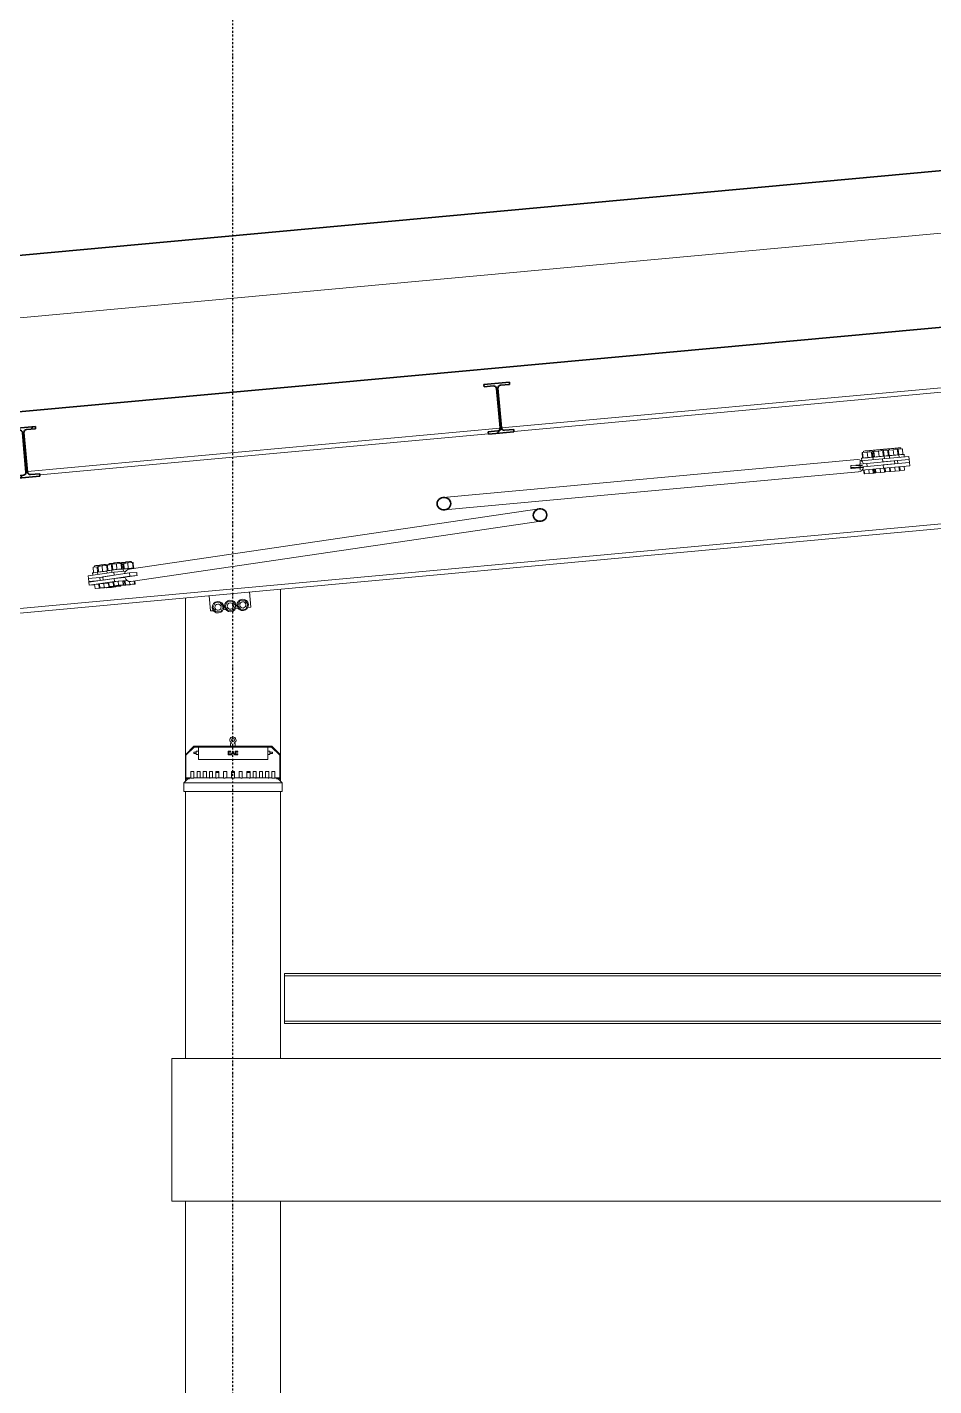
# Model space of a CAD drawing. Header units: millimetres. Extents: x 180139 to 245212, y -4005 to 9345.
# Drawn here: x 183328 to 186237, y 2157 to 6516 of the extents above; entities that cross this region are included whole.
import ezdxf

# ---------------------------------------------------------------- set-up
doc = ezdxf.new("R2010")
doc.units = ezdxf.units.MM
doc.linetypes.add('1_Čerchovaná 6_0mm', pattern=[12, 6, -3, 0, -3])
for name, color, linetype, lineweight in [('A-DOOR', 7, 'Continuous', 9), ('A-ROOF', 7, 'Continuous', 9), ('A-ROOF-1', 7, 'Continuous', 35), ('E-LITE-EQPM', 7, 'Continuous', 9), ('S-BEAM', 7, 'Continuous', 9), ('S-BEAM-1', 7, 'Continuous', 35), ('S-COLS', 7, 'Continuous', 9), ('S-FSTN', 7, 'Continuous', 9)]:
    doc.layers.add(name, color=color, linetype=linetype, lineweight=lineweight)
doc.layers.add('S-GRID-1', color=9, linetype='1_Čerchovaná 6_0mm', lineweight=25, true_color=0x808080)
pattern_1 = [(45, (193345.2, 3664.97), (-251.447, 251.447), []), (45, (193345.2, 4045.97), (-251.447, 251.447), [])]

# ---------------------------------------------------------------- blocks, each defined once
blk = doc.blocks.new('M_S profily_ sloup - 374564-A')
at = {"layer": 'S-COLS'}
for p, q in [((184140.7, 4181.6), (184140.7, 4713)), ((183835.7, 4181.6), (183835.7, 4685.1)), ((183835.7, 4096.5), (183835.7, 4104.3)), ((184140.7, 4096.5), (184140.7, 4104.3)), ((183835.7, 3207.2), (183835.7, 4064)), ((184140.7, 3207.2), (184140.7, 4064)), ((183835.7, -450), (183835.7, 2750)), ((184140.7, -738), (184140.7, 2750))]:
    blk.add_line(p, q, dxfattribs=at)
blk = doc.blocks.new('IPE - 388012-A')
at = {"layer": 'S-BEAM'}
for p, q in [((187846.2, 5490), (184889.7, 5218.9)), ((186364.5, 5368.8), (184850.3, 5230)), ((190478.2, 5308.8), (181435.7, 4479.7)), ((190478.2, 5294.1), (181435.7, 4465)), ((184844.8, 5229.5), (183329.2, 5090.5)), ((184808.1, 5211.5), (183368.9, 5079.5))]:
    blk.add_line(p, q, dxfattribs=at)
blk = doc.blocks.new('Dvojitý úhelník _ šikmo - 388288-A')
at = {"layer": 'S-FSTN'}
for p, q in [((183916.3, 4642.9), (183911.8, 4692)), ((183930.8, 4668.6), (183923.9, 4653.6)), ((183947.2, 4670.1), (183930.8, 4668.6)), ((183956.7, 4656.6), (183947.2, 4670.1)), ((183970.6, 4672.2), (183963.7, 4657.2)), ((183987, 4673.7), (183970.6, 4672.2)), ((183996.6, 4660.3), (183987, 4673.7)), ((184010.4, 4675.9), (184003.5, 4660.9)), ((184026.9, 4677.4), (184010.4, 4675.9)), ((184036.4, 4663.9), (184026.9, 4677.4)), ((184041.3, 4703.9), (184045.8, 4654.8)), ((183916.3, 4642.9), (183926, 4643.7)), ((183923.9, 4653.6), (183933.4, 4640.1)), ((183933.4, 4640.1), (183949.8, 4641.6)), ((183949.8, 4641.6), (183956.7, 4656.6)), ((183956.6, 4646.6), (183965.8, 4647.4)), ((183963.7, 4657.2), (183973.2, 4643.8)), ((183973.2, 4643.8), (183989.7, 4645.3)), ((183989.7, 4645.3), (183996.6, 4660.3)), ((183996.4, 4650.2), (184005.7, 4651.1)), ((184003.5, 4660.9), (184013.1, 4647.4)), ((184013.1, 4647.4), (184029.5, 4648.9)), ((184029.5, 4648.9), (184036.4, 4663.9)), ((184036.3, 4653.9), (184045.8, 4654.8))]:
    blk.add_line(p, q, dxfattribs=at)
for centre, radius, start, end in [((183940.3, 4655.1), 18.5, 95.2518, 275.2518), ((183940.3, 4655.1), 10, 95.2518, 275.2518), ((183940.3, 4655.1), 18.5, 275.2518, 95.2518), ((183940.3, 4655.1), 10, 275.2518, 95.2518), ((183980.1, 4658.8), 18.5, 95.2518, 275.2518), ((183980.1, 4658.8), 10, 95.2518, 275.2518), ((183980.1, 4658.8), 18.5, 275.2518, 95.2518), ((183980.1, 4658.8), 10, 275.2518, 95.2518), ((184020, 4662.4), 18.5, 95.2518, 275.2518), ((184020, 4662.4), 10, 95.2518, 275.2518), ((184020, 4662.4), 18.5, 275.2518, 95.2518), ((184020, 4662.4), 10, 275.2518, 95.2518)]:
    blk.add_arc(centre, radius, start, end, dxfattribs=at)
blk = doc.blocks.new('IPE - IPE160-V1-A')
at = {"layer": 'S-BEAM'}
h = blk.add_hatch(dxfattribs=at)
h.set_pattern_fill('FP_1', color=256, style=0, pattern_type=2)
h.set_pattern_definition(pattern_1)
h.paths.add_polyline_path([(184808.2, 5210.3), (184889.8, 5217.8), (184889.1, 5225.2), (184859.8, 5222.5), (184853.2, 5224.5), (184850, 5230.6), (184838.3, 5357.3), (184840.4, 5363.9), (184846.5, 5367.1), (184875.9, 5369.8), (184875.2, 5377.1), (184793.5, 5369.6), (184794.2, 5362.3), (184823.6, 5365), (184830.2, 5362.9), (184833.4, 5356.8), (184845, 5230.1), (184843, 5223.6), (184836.9, 5220.4), (184807.5, 5217.7)])
at = {"layer": 'S-BEAM-1'}
for p, q in [((184875.2, 5377.1), (184793.5, 5369.6)), ((184793.5, 5369.6), (184794.2, 5362.3)), ((184794.2, 5362.3), (184823.6, 5365)), ((184846.5, 5367.1), (184875.9, 5369.8)), ((184875.9, 5369.8), (184875.2, 5377.1)), ((184833.4, 5356.8), (184845, 5230.1)), ((184850, 5230.6), (184838.3, 5357.3)), ((184836.9, 5220.4), (184807.5, 5217.7)), ((184807.5, 5217.7), (184808.2, 5210.3)), ((184808.2, 5210.3), (184889.8, 5217.8)), ((184889.1, 5225.2), (184859.8, 5222.5)), ((184889.8, 5217.8), (184889.1, 5225.2))]:
    blk.add_line(p, q, dxfattribs=at)
for centre, start, end in [((184824.4, 5356), 5.25, 95.25), ((184847.3, 5358.1), 95.25, 185.25), ((184858.9, 5231.4), 185.25, 275.25), ((184836, 5229.3), 275.25, 5.25)]:
    blk.add_arc(centre, 9, start, end, dxfattribs=at)
blk = doc.blocks.new('IPE - IPE160-854191-A')
at = {"layer": 'S-BEAM'}
h = blk.add_hatch(dxfattribs=at)
h.set_pattern_fill('FP_1', color=256, style=0, pattern_type=2)
h.set_pattern_definition(pattern_1)
h.paths.add_polyline_path([(183287.6, 5068.3), (183369.3, 5075.8), (183368.6, 5083.1), (183339.2, 5080.4), (183332.6, 5082.5), (183329.4, 5088.6), (183317.8, 5215.2), (183319.8, 5221.8), (183325.9, 5225), (183355.3, 5227.7), (183354.6, 5235.1), (183273, 5227.6), (183273.6, 5220.2), (183303, 5222.9), (183309.6, 5220.9), (183312.8, 5214.8), (183324.4, 5088.1), (183322.4, 5081.5), (183316.3, 5078.3), (183286.9, 5075.6)])
at = {"layer": 'S-BEAM-1'}
for p, q in [((183354.6, 5235.1), (183273, 5227.6)), ((183355.3, 5227.7), (183354.6, 5235.1)), ((183273, 5227.6), (183273.6, 5220.2)), ((183273.6, 5220.2), (183303, 5222.9)), ((183312.8, 5214.8), (183324.4, 5088.1)), ((183329.4, 5088.6), (183317.8, 5215.2)), ((183325.9, 5225), (183355.3, 5227.7)), ((183316.3, 5078.3), (183286.9, 5075.6)), ((183286.9, 5075.6), (183287.6, 5068.3)), ((183287.6, 5068.3), (183369.3, 5075.8)), ((183368.6, 5083.1), (183339.2, 5080.4)), ((183369.3, 5075.8), (183368.6, 5083.1))]:
    blk.add_line(p, q, dxfattribs=at)
for centre, start, end in [((183303.8, 5214), 5.25, 95.25), ((183326.7, 5216.1), 95.25, 185.25), ((183315.5, 5087.3), 275.25, 5.25), ((183338.4, 5089.4), 185.25, 275.25)]:
    blk.add_arc(centre, 9, start, end, dxfattribs=at)
blk = doc.blocks.new('IPE - IPE160-460606-A')
at = {"layer": 'S-BEAM'}
for p, q in [((184153.4, 3472.6), (184153.4, 3480)), ((184153.4, 3480), (187876.8, 3480)), ((184153.4, 3463.6), (184153.4, 3472.6)), ((184153.4, 3472.6), (187876.8, 3472.6)), ((184153.4, 3336.4), (184153.4, 3463.6)), ((187876.8, 3480), (187876.8, 3472.6)), ((187876.8, 3472.6), (187876.8, 3463.6)), ((187876.8, 3463.6), (187876.8, 3336.4)), ((184153.4, 3327.4), (184153.4, 3336.4)), ((184153.4, 3320), (184153.4, 3327.4)), ((184153.4, 3327.4), (187876.8, 3327.4)), ((184153.4, 3320), (187876.8, 3320)), ((187876.8, 3336.4), (187876.8, 3327.4)), ((187876.8, 3327.4), (187876.8, 3320))]:
    blk.add_line(p, q, dxfattribs=at)
blk = doc.blocks.new('M_Vrata_ výsuvná_ sekční - 3000X4000 MM-444875-A')
at = {"layer": 'A-DOOR'}
for p, q in [((188198.9, 3207.2), (183792.5, 3207.2)), ((183792.5, 3207.2), (183792.5, 2750)), ((188198.9, 2750), (188198.9, 3207.2)), ((183792.5, 2750), (188198.9, 2750))]:
    blk.add_line(p, q, dxfattribs=at)
blk = doc.blocks.new('LENS_ARENA_60__120_W_4000K - Standart-V9-A')
at = {"layer": 'E-LITE-EQPM'}
for p, q in [((183863.1, 4209), (183835.7, 4181.6)), ((183837.6, 4179.9), (183864.2, 4206.5)), ((183870.3, 4190.3), (183862.3, 4190.3)), ((183862.3, 4185.2), (183862.3, 4190.3)), ((183862.3, 4185.2), (183870.3, 4185.2)), ((183988.2, 4209), (183863.1, 4209)), ((183864.2, 4206.5), (183988.2, 4206.5)), ((183877.3, 4192.7), (183870.3, 4192.7)), ((183870.3, 4182.7), (183870.3, 4192.7)), ((183988.5, 4206.5), (183877.3, 4206.5)), ((183877.3, 4206.5), (183877.3, 4166.5)), ((183981.7, 4193.4), (183973, 4193.4)), ((183973, 4193.4), (183973, 4181.4)), ((183974.5, 4188.3), (183974.5, 4191.9)), ((183974.5, 4191.9), (183981.7, 4191.9)), ((183974.5, 4191.9), (183974.5, 4188.3)), ((183981.3, 4188.3), (183974.5, 4188.3)), ((183974.5, 4182.9), (183974.5, 4186.8)), ((183974.5, 4186.8), (183981.3, 4186.8)), ((183984, 4219.7), (183980.5, 4216.2)), ((183980.5, 4216.2), (183980.5, 4209)), ((183981.3, 4186.8), (183981.3, 4188.3)), ((183981.7, 4191.9), (183981.7, 4193.4)), ((183987.6, 4193.4), (183982.8, 4181.4)), ((183984.3, 4181.4), (183985.7, 4185.1)), ((183985.7, 4185.1), (183990.7, 4185.1)), ((183986.3, 4186.7), (183987.5, 4189.9)), ((183987.5, 4189.9), (183986.3, 4186.7)), ((183990.1, 4186.7), (183986.3, 4186.7)), ((183987.5, 4189.9), (183988.2, 4191.9)), ((183988.2, 4191.9), (183987.5, 4189.9)), ((183988.8, 4193.4), (183987.6, 4193.4)), ((183987.6, 4193.4), (183988.8, 4193.4)), ((184113.3, 4209), (183988.2, 4209)), ((183988.2, 4206.5), (184112.2, 4206.5)), ((183988.2, 4191.9), (183989, 4189.6)), ((183989, 4189.6), (183988.2, 4191.9)), ((184099.8, 4206.5), (183988.5, 4206.5)), ((183993.7, 4181.4), (183988.8, 4193.4)), ((183989, 4189.6), (183990.1, 4186.7)), ((183990.1, 4186.7), (183989, 4189.6)), ((183990.7, 4185.1), (183992.1, 4181.4)), ((183995.9, 4216.2), (183992.3, 4219.7)), ((184003.9, 4193.4), (183995.3, 4193.4)), ((183995.3, 4193.4), (183995.3, 4181.4)), ((183995.9, 4209), (183995.9, 4216.2)), ((183996.8, 4188.3), (183996.8, 4191.9)), ((183996.8, 4191.9), (184003.9, 4191.9)), ((183996.8, 4191.9), (183996.8, 4188.3)), ((184003.6, 4188.3), (183996.8, 4188.3)), ((183996.8, 4182.9), (183996.8, 4186.8)), ((183996.8, 4186.8), (184003.6, 4186.8)), ((184003.6, 4186.8), (184003.6, 4188.3)), ((184003.9, 4191.9), (184003.9, 4193.4)), ((184099.8, 4166.5), (184099.8, 4206.5)), ((184106.8, 4192.7), (184099.8, 4192.7)), ((184106.8, 4192.7), (184106.8, 4182.7)), ((184114.8, 4190.3), (184106.8, 4190.3)), ((184106.8, 4185.2), (184114.8, 4185.2)), ((184112.2, 4206.5), (184138.7, 4179.9)), ((184140.7, 4181.6), (184113.3, 4209)), ((184114.8, 4190.3), (184114.8, 4185.2)), ((183835.7, 4181.6), (183835.7, 4104.3)), ((183837.6, 4106.6), (183837.6, 4179.9)), ((183870.3, 4182.7), (183877.3, 4182.7)), ((183877.3, 4166.5), (183988.5, 4166.5)), ((183973, 4181.4), (183981.9, 4181.4)), ((183981.9, 4182.9), (183974.5, 4182.9)), ((183981.9, 4181.4), (183981.9, 4182.9)), ((183982.8, 4181.4), (183984.3, 4181.4)), ((183988.5, 4166.5), (184099.8, 4166.5)), ((183992.1, 4181.4), (183993.7, 4181.4)), ((183995.3, 4181.4), (184004.1, 4181.4)), ((184004.1, 4182.9), (183996.8, 4182.9)), ((184004.1, 4181.4), (184004.1, 4182.9)), ((184099.8, 4182.7), (184106.8, 4182.7)), ((184138.7, 4179.9), (184138.7, 4106.6)), ((184140.7, 4104.3), (184140.7, 4181.6)), ((183846.5, 4107.3), (183830.7, 4091.5)), ((183835.7, 4104.3), (183848.8, 4104.3)), ((183851.4, 4106.6), (183837.6, 4106.6)), ((183845.8, 4107.3), (183839.5, 4107.3)), ((183845.8, 4107.3), (183839.5, 4107.3)), ((183845.8, 4107.3), (183839.5, 4107.3)), ((183847, 4107.3), (183839.5, 4107.3)), ((183849.5, 4107.3), (183839.5, 4107.3)), ((183849.5, 4107.3), (183839.5, 4107.3)), ((183846.5, 4107.3), (183852.3, 4107.3)), ((183863.2, 4128.3), (183853.2, 4128.3)), ((183853.2, 4128.3), (183853.2, 4125.2)), ((183853.2, 4128.3), (183853.2, 4127.8)), ((183853.2, 4107.1), (183853.2, 4125.2)), ((183863.2, 4107.1), (183853.2, 4107.1)), ((183862, 4107.3), (183872.6, 4107.3)), ((183863.2, 4127.8), (183863.2, 4128.3)), ((183863.2, 4125.2), (183863.2, 4128.3)), ((183863.2, 4125.2), (183863.2, 4107.1)), ((183883.2, 4128.3), (183873.2, 4128.3)), ((183873.2, 4128.3), (183873.2, 4125.2)), ((183873.2, 4128.3), (183873.2, 4127.8)), ((183873.2, 4107.1), (183873.2, 4125.2)), ((183873.7, 4107.1), (183873.2, 4107.1)), ((183874.2, 4107.3), (183892.9, 4107.3)), ((183883.2, 4127.8), (183883.2, 4128.3)), ((183883.2, 4125.2), (183883.2, 4128.3)), ((183883.2, 4125.2), (183883.2, 4107.3)), ((183903.2, 4128.3), (183893.2, 4128.3)), ((183893.2, 4128.3), (183893.2, 4125.2)), ((183893.2, 4128.3), (183893.2, 4127.8)), ((183893.2, 4107.1), (183893.2, 4125.2)), ((183894, 4107.3), (183912.4, 4107.3)), ((183903.2, 4127.8), (183903.2, 4128.3)), ((183903.2, 4125.2), (183903.2, 4128.3)), ((183903.2, 4125.2), (183903.2, 4107.3)), ((183913.2, 4128.3), (183913.2, 4121.8)), ((183913.2, 4128.3), (183923.2, 4128.3)), ((183913.2, 4107.1), (183913.2, 4121.8)), ((183915.5, 4107.1), (183913.2, 4107.1)), ((183915, 4107.3), (183933, 4107.3)), ((183923.2, 4121.8), (183923.2, 4128.3)), ((183923.2, 4121.8), (183923.2, 4107.3)), ((183943.2, 4128.3), (183933.2, 4128.3)), ((183933.2, 4128.3), (183933.2, 4124.4)), ((183943.2, 4128.3), (183933.2, 4128.3)), ((183933.2, 4107.1), (183933.2, 4124.4)), ((183943.2, 4124.4), (183933.2, 4124.4)), ((183936.1, 4107.1), (183933.2, 4107.1)), ((183936.2, 4107.3), (183957.9, 4107.3)), ((183943.2, 4124.4), (183943.2, 4128.3)), ((183943.2, 4124.4), (183943.2, 4107.3)), ((183958.2, 4128.3), (183958.2, 4123.5)), ((183968.2, 4128.3), (183958.2, 4128.3)), ((183958.2, 4107.1), (183958.2, 4123.5)), ((183962.9, 4107.1), (183958.2, 4107.1)), ((183963.1, 4107.3), (183983.2, 4107.3)), ((183968.2, 4123.5), (183968.2, 4128.3)), ((183968.2, 4123.5), (183968.2, 4107.2)), ((183993.2, 4128.3), (183983.2, 4128.3)), ((183983.2, 4128.3), (183983.2, 4124.3)), ((183983.2, 4128.3), (183983.2, 4127.6)), ((183983.2, 4107.1), (183983.2, 4124.3)), ((183993.2, 4124.3), (183983.2, 4124.3)), ((183993.2, 4107.1), (183983.2, 4107.1)), ((183993.2, 4127.6), (183993.2, 4128.3)), ((183993.2, 4124.3), (183993.2, 4128.3)), ((183993.2, 4124.3), (183993.2, 4107.1)), ((183993.2, 4107.3), (184013.3, 4107.3)), ((184008.2, 4128.3), (184008.2, 4123.5)), ((184018.2, 4128.3), (184008.2, 4128.3)), ((184008.2, 4107.2), (184008.2, 4123.5)), ((184018.2, 4107.1), (184013.5, 4107.1)), ((184018.2, 4123.5), (184018.2, 4128.3)), ((184018.2, 4123.5), (184018.2, 4107.1)), ((184018.5, 4107.3), (184040.1, 4107.3)), ((184043.2, 4128.3), (184033.2, 4128.3)), ((184033.2, 4128.3), (184033.2, 4124.4)), ((184043.2, 4128.3), (184033.2, 4128.3)), ((184033.2, 4107.3), (184033.2, 4124.4)), ((184043.2, 4124.4), (184033.2, 4124.4)), ((184043.2, 4107.1), (184040.2, 4107.1)), ((184043.2, 4124.4), (184043.2, 4128.3)), ((184043.2, 4124.4), (184043.2, 4107.1)), ((184043.4, 4107.3), (184061.4, 4107.3)), ((184053.2, 4128.3), (184053.2, 4121.8)), ((184053.2, 4128.3), (184063.2, 4128.3)), ((184053.2, 4107.3), (184053.2, 4121.8)), ((184063.2, 4107.1), (184060.9, 4107.1)), ((184063.2, 4121.8), (184063.2, 4128.3)), ((184063.2, 4121.8), (184063.2, 4107.1)), ((184064, 4107.3), (184082.3, 4107.3)), ((184083.2, 4128.3), (184073.2, 4128.3)), ((184073.2, 4128.3), (184073.2, 4125.2)), ((184073.2, 4128.3), (184073.2, 4127.8)), ((184073.2, 4107.3), (184073.2, 4125.2)), ((184083.2, 4127.8), (184083.2, 4128.3)), ((184083.2, 4125.2), (184083.2, 4128.3)), ((184083.2, 4125.2), (184083.2, 4107.1)), ((184083.5, 4107.3), (184102.2, 4107.3)), ((184103.2, 4128.3), (184093.2, 4128.3)), ((184093.2, 4128.3), (184093.2, 4125.2)), ((184093.2, 4128.3), (184093.2, 4127.8)), ((184093.2, 4107.3), (184093.2, 4125.2)), ((184103.2, 4107.1), (184101.6, 4107.1)), ((184103.2, 4127.8), (184103.2, 4128.3)), ((184103.2, 4125.2), (184103.2, 4128.3)), ((184103.2, 4125.2), (184103.2, 4107.1)), ((184103.8, 4107.3), (184114.2, 4107.3)), ((184123.2, 4128.3), (184113.2, 4128.3)), ((184113.2, 4128.3), (184113.2, 4125.2)), ((184113.2, 4128.3), (184113.2, 4127.8)), ((184113.2, 4107.1), (184113.2, 4125.2)), ((184123.2, 4107.1), (184113.2, 4107.1)), ((184123.2, 4127.8), (184123.2, 4128.3)), ((184123.2, 4125.2), (184123.2, 4128.3)), ((184123.2, 4125.2), (184123.2, 4107.1)), ((184124.1, 4107.3), (184129.9, 4107.3)), ((184138.7, 4106.6), (184124.9, 4106.6)), ((184136.8, 4107.3), (184126.8, 4107.3)), ((184136.8, 4107.3), (184126.8, 4107.3)), ((184127.6, 4104.3), (184140.7, 4104.3)), ((184136.8, 4107.3), (184129.3, 4107.3)), ((184145.7, 4091.5), (184129.9, 4107.3)), ((184136.8, 4107.3), (184130.5, 4107.3)), ((184136.8, 4107.3), (184130.5, 4107.3)), ((184136.8, 4107.3), (184130.5, 4107.3)), ((183830.7, 4091.5), (183830.7, 4064)), ((184145.7, 4091.5), (183830.7, 4091.5)), ((184145.7, 4064), (183830.7, 4064)), ((184145.7, 4064), (184145.7, 4091.5))]:
    blk.add_line(p, q, dxfattribs=at)
for radius, start, end in [(10, 294.4628, 245.5372), (5, 90, 270), (5, 270, 90)]:
    blk.add_arc((183988.2, 4228.8), radius, start, end, dxfattribs=at)
blk = doc.blocks.new('LENS_ARENA_60__120_W_4000K - Standart-V10-A')
at = {"layer": 'E-LITE-EQPM'}
for p, q in [((196845.8, 4107.3), (196839.5, 4107.3)), ((196845.8, 4107.3), (196839.5, 4107.3)), ((196845.8, 4107.3), (196839.5, 4107.3)), ((196845.8, 4107.3), (196839.5, 4107.3)), ((196845.8, 4107.3), (196839.5, 4107.3)), ((196845.8, 4107.3), (196839.5, 4107.3)), ((196863.2, 4128.3), (196853.2, 4128.3)), ((196853.2, 4128.3), (196853.2, 4127.8)), ((196853.2, 4128.3), (196853.2, 4127.8)), ((196863.2, 4127.8), (196863.2, 4128.3)), ((196863.2, 4127.8), (196863.2, 4128.3)), ((196883.2, 4128.3), (196873.2, 4128.3)), ((196873.2, 4128.3), (196873.2, 4127.8)), ((196873.2, 4128.3), (196873.2, 4127.8)), ((196883.2, 4127.8), (196883.2, 4128.3)), ((196883.2, 4127.8), (196883.2, 4128.3)), ((196903.2, 4128.3), (196893.2, 4128.3)), ((196893.2, 4128.3), (196893.2, 4127.8)), ((196893.2, 4128.3), (196893.2, 4127.8)), ((196903.2, 4127.8), (196903.2, 4128.3)), ((196903.2, 4127.8), (196903.2, 4128.3)), ((196943.2, 4128.3), (196933.2, 4128.3)), ((196933.2, 4128.3), (196933.2, 4127.9)), ((196943.2, 4128.3), (196933.2, 4128.3)), ((196943.2, 4127.9), (196943.2, 4128.3)), ((196993.2, 4128.3), (196983.2, 4128.3)), ((196983.2, 4128.3), (196983.2, 4127.6)), ((196983.2, 4128.3), (196983.2, 4127.6)), ((196993.2, 4127.6), (196993.2, 4128.3)), ((196993.2, 4127.6), (196993.2, 4128.3)), ((197043.2, 4128.3), (197033.2, 4128.3)), ((197033.2, 4128.3), (197033.2, 4127.9)), ((197043.2, 4128.3), (197033.2, 4128.3)), ((197043.2, 4127.9), (197043.2, 4128.3)), ((197083.2, 4128.3), (197073.2, 4128.3)), ((197073.2, 4128.3), (197073.2, 4127.8)), ((197073.2, 4128.3), (197073.2, 4127.8)), ((197083.2, 4127.8), (197083.2, 4128.3)), ((197083.2, 4127.8), (197083.2, 4128.3)), ((197103.2, 4128.3), (197093.2, 4128.3)), ((197093.2, 4128.3), (197093.2, 4127.8)), ((197093.2, 4128.3), (197093.2, 4127.8)), ((197103.2, 4127.8), (197103.2, 4128.3)), ((197103.2, 4127.8), (197103.2, 4128.3)), ((197123.2, 4128.3), (197113.2, 4128.3)), ((197113.2, 4128.3), (197113.2, 4127.8)), ((197113.2, 4128.3), (197113.2, 4127.8)), ((197123.2, 4127.8), (197123.2, 4128.3)), ((197123.2, 4127.8), (197123.2, 4128.3)), ((197136.8, 4107.3), (197130.5, 4107.3)), ((197136.8, 4107.3), (197130.5, 4107.3)), ((197136.8, 4107.3), (197130.5, 4107.3)), ((197136.8, 4107.3), (197130.5, 4107.3)), ((197136.8, 4107.3), (197130.5, 4107.3)), ((197136.8, 4107.3), (197130.5, 4107.3))]:
    blk.add_line(p, q, dxfattribs=at)
blk = doc.blocks.new('Kruhové tyče - 856242-A')
at = {"layer": 'S-BEAM'}
for p, q in [((185991.7, 5128.8), (184663.2, 5007.2)), ((185972.3, 5109.8), (185970.2, 5109.6)), ((185970.6, 5103.2), (185981.9, 5102.8)), ((186011.1, 5103.3), (185972.2, 5099.8)), ((185999.5, 5112.3), (185972.3, 5109.8)), ((185993.7, 5103.9), (186011.1, 5103.3)), ((184666.9, 4967.4), (185995.3, 5089)), ((185972.2, 5099.8), (185970.1, 5099.6))]:
    blk.add_line(p, q, dxfattribs=at)
for centre, start_param, end_param in [((185952.5, 5105.1), 4.347263, 4.62919), ((185952.5, 5105.1), 4.62919, 4.852623), ((185993.5, 5108.9), 4.965425, 6.283185), ((185993.5, 5108.9), 3.085469, 4.347263), ((185981.7, 5107.8), 4.852623, 4.965268)]:
    blk.add_ellipse(centre, major_axis=(-1.8, 19.9), ratio=0.911273, start_param=start_param, end_param=end_param, dxfattribs=at)
at = {"layer": 'S-BEAM-1', "flags": 128}
for points in [[(184687, 4987.7), (184686.3, 4992.4), (184684.5, 4996.9), (184681.4, 5000.9), (184677.5, 5004), (184672.8, 5006.2), (184667.7, 5007.2), (184662.4, 5007.2), (184657.3, 5005.9), (184652.6, 5003.6), (184648.6, 5000.3), (184645.6, 4996.3), (184643.7, 4991.8), (184643.1, 4987)], [(184643.1, 4987), (184643.7, 4982.2), (184645.6, 4977.7), (184648.6, 4973.8), (184652.6, 4970.7), (184657.3, 4968.5), (184662.4, 4967.4), (184667.7, 4967.5), (184672.8, 4968.7), (184677.5, 4971.1), (184681.4, 4974.3), (184684.5, 4978.3), (184686.3, 4982.9), (184687, 4987.7)]]:
    blk.add_lwpolyline(points, dxfattribs=at)
blk = doc.blocks.new('Kruhové tyče - 856243-A')
at = {"layer": 'S-BEAM'}
for p, q in [((184970.6, 4970.4), (183655.4, 4777.2)), ((183661.2, 4737.6), (184976.4, 4930.8)), ((183681, 4756.8), (183641.1, 4751))]:
    blk.add_line(p, q, dxfattribs=at)
for centre, start_param, end_param in [((183658.3, 4757.4), 6.22368, 7.444897), ((183698.2, 4763.2), 1.258611, 1.437132), ((183698.2, 4763.2), 1.437132, 1.763972), ((183658.3, 4757.4), 1.763972, 3.141593)]:
    blk.add_ellipse(centre, major_axis=(-2.9, 19.8), ratio=0.915082, start_param=start_param, end_param=end_param, dxfattribs=at)
at = {"layer": 'S-BEAM-1', "flags": 128}
for points in [[(184995.3, 4951.1), (184994.7, 4955.9), (184992.8, 4960.4), (184989.8, 4964.3), (184985.9, 4967.4), (184981.2, 4969.5), (184976.1, 4970.6), (184970.9, 4970.5), (184965.8, 4969.2), (184961.1, 4966.8), (184957.2, 4963.5), (184954.2, 4959.5), (184952.3, 4954.9), (184951.7, 4950.1)], [(184951.7, 4950.1), (184952.3, 4945.3), (184954.2, 4940.9), (184957.2, 4937), (184961.1, 4933.9), (184965.8, 4931.7), (184970.9, 4930.7), (184976.1, 4930.8), (184981.2, 4932.1), (184985.9, 4934.4), (184989.8, 4937.7), (184992.8, 4941.8), (184994.7, 4946.3), (184995.3, 4951.1)]]:
    blk.add_lwpolyline(points, dxfattribs=at)
blk = doc.blocks.new('Připojení trubek s příložkami - 856429-A')
at = {"layer": 'S-FSTN'}
for p, q in [((183606.1, 4796.8), (183606.4, 4792.9)), ((183614.5, 4794), (183629.6, 4795.2)), ((183626.3, 4794.7), (183626, 4798.7)), ((183626.6, 4797.5), (183626.8, 4795)), ((183629.6, 4795.2), (183631.4, 4795)), ((183631.2, 4777.4), (183629.6, 4795.2)), ((183633, 4777.5), (183631.4, 4795)), ((183635.1, 4794.6), (183637.9, 4794.8)), ((183637.8, 4795.5), (183651, 4797)), ((183639.5, 4777.7), (183637.8, 4795.5)), ((183642.5, 4799.8), (183642.9, 4795.8)), ((183651, 4797), (183666.1, 4798.2)), ((183652.7, 4779.1), (183651, 4797)), ((183662.8, 4797.7), (183662.5, 4801.6)), ((183666.1, 4798.2), (183667.9, 4798)), ((183667.7, 4780.6), (183666.1, 4798.2)), ((183669.5, 4780.6), (183667.9, 4798)), ((183524.1, 4755.5), (183605.9, 4767.5)), ((183524.9, 4747.5), (183524.1, 4755.5)), ((183537.8, 4765.1), (183538.5, 4757.1)), ((183539.5, 4783.5), (183552.7, 4784.9)), ((183541.1, 4765.6), (183539.5, 4783.5)), ((183544.2, 4787.8), (183544.6, 4783.8)), ((183552.7, 4784.9), (183555.5, 4785.1)), ((183554.3, 4767.6), (183552.7, 4784.9)), ((183553.7, 4767.4), (183554.4, 4759.5)), ((183555.4, 4785.8), (183568.7, 4787.3)), ((183557.1, 4768), (183555.4, 4785.8)), ((183560.2, 4790.1), (183560.5, 4786.1)), ((183606.8, 4757.6), (183560.9, 4750.8)), ((183560.9, 4750.8), (183571, 4751.6)), ((183568.7, 4787.3), (183583.7, 4788.5)), ((183570.3, 4769.4), (183568.7, 4787.3)), ((183570.9, 4752.3), (183656.7, 4764.9)), ((183571.8, 4742.3), (183570.9, 4752.3)), ((183657.6, 4754.9), (183571.8, 4742.3)), ((183580.5, 4788), (183580.1, 4791.9)), ((183580.7, 4790.7), (183580.9, 4788.3)), ((183583.6, 4771.8), (183584.4, 4763.9)), ((183583.7, 4788.5), (183585.5, 4788.3)), ((183585.2, 4772.1), (183583.7, 4788.5)), ((183585.4, 4790.2), (183598.6, 4791.7)), ((183587, 4772.4), (183585.4, 4790.2)), ((183590.1, 4794.5), (183590.5, 4790.5)), ((183598.6, 4791.7), (183601.4, 4791.9)), ((183600.2, 4774.3), (183598.6, 4791.7)), ((183599.6, 4774.2), (183600.3, 4766.2)), ((183601.3, 4792.6), (183614.5, 4794)), ((183603, 4774.7), (183601.3, 4792.6)), ((183605.9, 4767.5), (183645, 4770.7)), ((183606.8, 4757.6), (183605.9, 4767.5)), ((183616.2, 4776.1), (183614.5, 4794)), ((183631.5, 4794.2), (183635.1, 4794.6)), ((183636.7, 4777.3), (183635.1, 4794.6)), ((183636.1, 4777.1), (183636.7, 4770)), ((183637.2, 4769.6), (183636.4, 4777.6)), ((183656.7, 4764.9), (183680.1, 4766.8)), ((183657.6, 4754.9), (183656.7, 4764.9)), ((183681, 4756.8), (183657.6, 4754.9)), ((183524.9, 4747.5), (183560.9, 4750.8)), ((183525.8, 4737.6), (183524.9, 4747.5)), ((183561.9, 4740.9), (183525.8, 4737.6)), ((183525.8, 4737.6), (183525.9, 4735.6)), ((183525.9, 4735.6), (183561.9, 4740.9)), ((183526.9, 4725.6), (183525.9, 4735.6)), ((183608.7, 4737.6), (183526.9, 4725.6)), ((183526.9, 4725.6), (183544.7, 4727.1)), ((183544.6, 4727.7), (183557.8, 4729.2)), ((183545.8, 4714.8), (183544.6, 4727.7)), ((183559, 4716.2), (183545.8, 4714.8)), ((183545.8, 4714.8), (183547.6, 4714.6)), ((183547.6, 4714.6), (183562.7, 4715.8)), ((183557.8, 4729.2), (183560.6, 4729.4)), ((183559, 4716.2), (183557.8, 4729.2)), ((183574, 4717.4), (183559, 4716.2)), ((183560.6, 4730.1), (183573.8, 4731.5)), ((183561.8, 4717.1), (183560.6, 4730.1)), ((183561.9, 4740.9), (183560.9, 4750.8)), ((183575, 4718.6), (183561.8, 4717.1)), ((183561.8, 4717.1), (183563.6, 4716.9)), ((183562.6, 4741), (183607.7, 4747.6)), ((183562.7, 4715.8), (183575.9, 4717.2)), ((183563.6, 4716.9), (183578.6, 4718.1)), ((183573.8, 4731.5), (183588.8, 4732.7)), ((183575, 4718.6), (183573.8, 4731.5)), ((183575.9, 4717.2), (183574, 4717.4)), ((183590, 4719.8), (183575, 4718.6)), ((183578.6, 4718.1), (183591.8, 4719.6)), ((183595.5, 4719.2), (183582.3, 4717.7)), ((183582.3, 4717.7), (183584.1, 4717.5)), ((183584.1, 4717.5), (183599.2, 4718.7)), ((183585.6, 4732.2), (183585.4, 4733.5)), ((183588.8, 4732.7), (183590.6, 4732.5)), ((183590, 4719.8), (183588.8, 4732.7)), ((183591.8, 4719.6), (183590, 4719.8)), ((183590.5, 4734.5), (183603.7, 4735.9)), ((183591.7, 4721.5), (183590.5, 4734.5)), ((183591.8, 4719.6), (183591.6, 4721.5)), ((183604.9, 4723), (183591.7, 4721.5)), ((183591.7, 4721.5), (183593.5, 4721.3)), ((183593.5, 4721.3), (183608.5, 4722.5)), ((183595.5, 4719.2), (183595.3, 4721.4)), ((183610.5, 4720.4), (183595.5, 4719.2)), ((183598.2, 4720.2), (183598.1, 4722.2)), ((183611.5, 4721.5), (183598.3, 4720.1)), ((183598.3, 4720.1), (183600.1, 4719.9)), ((183599.2, 4718.7), (183612.4, 4720.2)), ((183600.1, 4719.9), (183615.1, 4721.1)), ((183603.7, 4735.9), (183606.5, 4736.1)), ((183604.9, 4723), (183603.7, 4735.9)), ((183619.9, 4724.2), (183604.9, 4723)), ((183606.5, 4736.8), (183619.7, 4738.3)), ((183607.6, 4723.9), (183606.5, 4736.8)), ((183620.9, 4725.3), (183607.6, 4723.9)), ((183607.6, 4723.9), (183609.5, 4723.6)), ((183607.7, 4747.6), (183641.6, 4750.3)), ((183608.7, 4737.6), (183607.7, 4747.6)), ((183608.5, 4722.5), (183621.7, 4724)), ((183648.5, 4740.9), (183608.7, 4737.6)), ((183609.5, 4723.6), (183624.5, 4724.9)), ((183612.4, 4720.2), (183610.5, 4720.4)), ((183611.5, 4721.5), (183611.3, 4722.8)), ((183626.5, 4722.8), (183611.5, 4721.5)), ((183615.1, 4721.1), (183628.3, 4722.5)), ((183619.7, 4738.3), (183634.7, 4739.5)), ((183620.9, 4725.3), (183619.7, 4738.3)), ((183621.7, 4724), (183619.9, 4724.2)), ((183635.9, 4726.5), (183620.9, 4725.3)), ((183624.5, 4724.9), (183637.7, 4726.3)), ((183626.5, 4722.8), (183626.3, 4725.1)), ((183628.3, 4722.5), (183626.5, 4722.8)), ((183628.3, 4722.5), (183628.1, 4724.5)), ((183641.4, 4725.9), (183628.2, 4724.5)), ((183628.2, 4724.5), (183630, 4724.3)), ((183630, 4724.3), (183645, 4725.5)), ((183634.7, 4739.5), (183636.5, 4739.2)), ((183635.9, 4726.5), (183634.7, 4739.5)), ((183637.7, 4726.3), (183635.9, 4726.5)), ((183637.7, 4726.3), (183636.5, 4739.2)), ((183636.6, 4738.5), (183640.2, 4738.9)), ((183640.2, 4738.9), (183643, 4739.1)), ((183641.4, 4725.9), (183640.2, 4738.9)), ((183656.4, 4727.1), (183641.4, 4725.9)), ((183643, 4739.8), (183649.5, 4740.5)), ((183644.1, 4726.8), (183643, 4739.8)), ((183657.3, 4728.3), (183644.1, 4726.8)), ((183644.1, 4726.8), (183646, 4726.6)), ((183645, 4725.5), (183658.2, 4726.9)), ((183646, 4726.6), (183661, 4727.8)), ((183657.3, 4728.3), (183656.4, 4738.5)), ((183658.2, 4726.9), (183656.4, 4727.1)), ((183672.4, 4729.5), (183657.3, 4728.3)), ((183661, 4727.8), (183674.2, 4729.3)), ((183672.4, 4729.5), (183671.5, 4739.1)), ((183674.2, 4729.3), (183672.4, 4729.5)), ((183674.2, 4729.3), (183673.3, 4739.4))]:
    blk.add_line(p, q, dxfattribs=at)
for centre, major_axis, start_param, end_param in [((183600.1, 4795.4), (9.96, 0.91), 1.156365, 3.774359), ((183600.1, 4795.4), (9.96, 0.91), 0.632767, 1.156365), ((183616, 4797.8), (9.96, 0.91), 1.156365, 3.774359), ((183616, 4797.8), (9.96, 0.91), 5.632801, 7.439551), ((183636.5, 4798.4), (9.96, 0.91), 1.156365, 3.774359), ((183636.5, 4798.4), (9.96, 0.91), 0.632767, 1.156365), ((183652.5, 4800.7), (9.96, 0.91), 1.156365, 3.774359), ((183652.5, 4800.7), (9.96, 0.91), 5.632801, 7.439551), ((183556.2, 4766.8), (18.4, 1.7), 1.689037, 3.25076), ((183554.2, 4788.7), (9.96, 0.91), 1.156365, 3.774359), ((183572.1, 4769.1), (18.4, 1.7), 1.156365, 3.25076), ((183554.2, 4788.7), (9.96, 0.91), 0.632767, 1.156365), ((183570.1, 4791), (9.96, 0.91), 1.156365, 3.774359), ((183570.1, 4791), (9.96, 0.91), 5.632801, 7.439551), ((183572.1, 4769.1), (18.4, 1.7), 0.894566, 1.156365), ((183590.7, 4791.6), (9.96, 0.91), 1.418165, 3.774359), ((183602.1, 4773.5), (18.4, 1.7), 1.689037, 3.25076), ((183618, 4775.9), (18.4, 1.7), 1.156365, 3.25076), ((183618, 4775.9), (18.4, 1.7), 0.109168, 1.156365), ((183654.5, 4778.8), (18.4, 1.7), 1.156365, 2.987489), ((183654.5, 4778.8), (18.4, 1.7), 0.109168, 1.156365)]:
    blk.add_ellipse(centre, major_axis=major_axis, ratio=0.023982, start_param=start_param, end_param=end_param, dxfattribs=at)
blk = doc.blocks.new('Připojení trubek s příložkami - 856436-A')
at = {"layer": 'S-FSTN'}
for p, q in [((186006.4, 5151.2), (186008, 5151.4)), ((186008, 5133.3), (186006.4, 5151.2)), ((186008, 5151.4), (186023, 5152.8)), ((186009.7, 5133.5), (186008, 5151.4)), ((186011, 5155.7), (186011.4, 5151.7)), ((186023, 5152.8), (186036.3, 5154)), ((186024.6, 5134.8), (186023, 5152.8)), ((186031.3, 5153.5), (186031, 5157.5)), ((186036.3, 5154), (186039.4, 5154.3)), ((186038, 5136.1), (186036.3, 5154)), ((186039.4, 5154.3), (186042.7, 5154.6)), ((186041, 5136.3), (186039.4, 5154.3)), ((186042.7, 5154.6), (186044.3, 5154.7)), ((186044.3, 5136.7), (186042.7, 5154.6)), ((186044.3, 5154.7), (186059.3, 5156.1)), ((186046, 5136.8), (186044.3, 5154.7)), ((186047.3, 5159), (186047.7, 5155)), ((186047.7, 5155), (186047.4, 5159)), ((186059.3, 5156.1), (186072.6, 5157.3)), ((186060.9, 5138.2), (186059.3, 5156.1)), ((186067.6, 5156.9), (186067.3, 5160.8)), ((186072.6, 5157.3), (186075.7, 5157.6)), ((186074.3, 5139.4), (186072.6, 5157.3)), ((186075.7, 5157.6), (186089, 5158.8)), ((186077.3, 5139.7), (186075.7, 5157.6)), ((186084, 5158.4), (186083.7, 5162.3)), ((186090.7, 5140.9), (186089, 5158.8)), ((186089.8, 5158.9), (186091.5, 5159)), ((186091.5, 5141), (186089.8, 5158.9)), ((186091.5, 5159), (186106.4, 5160.4)), ((186093.1, 5141.1), (186091.5, 5159)), ((186094.5, 5163.3), (186094.9, 5159.3)), ((186094.9, 5159.4), (186094.5, 5163.3)), ((186106.4, 5160.4), (186119.8, 5161.6)), ((186108.1, 5142.5), (186106.4, 5160.4)), ((186114.8, 5161.2), (186114.4, 5165.2)), ((186119.8, 5161.6), (186122.8, 5161.9)), ((186121.4, 5143.7), (186119.8, 5161.6)), ((186122.8, 5161.9), (186136.2, 5163.1)), ((186124.5, 5144), (186122.8, 5161.9)), ((186125.6, 5136.1), (186124.9, 5144)), ((186131.2, 5162.7), (186130.8, 5166.7)), ((186137.8, 5145.2), (186136.2, 5163.1)), ((186142, 5137.6), (186141.3, 5145.5)), ((186023, 5106.6), (185981.9, 5102.8)), ((185999.9, 5109.5), (185987, 5109.5)), ((185998.6, 5114.4), (186022.1, 5116.5)), ((185999.9, 5124.5), (185999.9, 5114.5)), ((185999.9, 5109.5), (185999.9, 5103.2)), ((185999.9, 5109.5), (186007.6, 5109.5)), ((185999.9, 5102.3), (185999.9, 5094.5)), ((186004, 5124.9), (186072.5, 5131.2)), ((186004.6, 5133), (186005.3, 5125)), ((186075.2, 5101.3), (186006.1, 5095)), ((186022.1, 5116.5), (186110.3, 5124.6)), ((186023, 5106.6), (186022.1, 5116.5)), ((186111.2, 5114.7), (186023, 5106.6)), ((186040.9, 5136.3), (186041.6, 5128.4)), ((186042.2, 5128.4), (186041.4, 5136.4)), ((186065.6, 5087.4), (186064.4, 5100.3)), ((186072.5, 5131.2), (186156.5, 5138.9)), ((186073.4, 5121.2), (186072.5, 5131.2)), ((186120.5, 5125.6), (186073.4, 5121.2)), ((186074.3, 5111.3), (186121.5, 5115.6)), ((186075.2, 5101.3), (186074.3, 5111.3)), ((186159.3, 5109), (186075.2, 5101.3)), ((186078.5, 5131.7), (186077.7, 5139.7)), ((186078.9, 5088.6), (186077.7, 5101.6)), ((186082, 5088.9), (186080.8, 5101.8)), ((186094.9, 5133.2), (186094.1, 5141.2)), ((186095.3, 5090.1), (186094.1, 5103.1)), ((186096.2, 5090.2), (186095, 5103.1)), ((186097.8, 5090.3), (186096.6, 5103.3)), ((186111.2, 5114.7), (186110.3, 5124.6)), ((186112.7, 5091.7), (186111.6, 5104.6)), ((186120.5, 5125.6), (186157.4, 5128.9)), ((186120.5, 5125.6), (186121.5, 5115.6)), ((186158.4, 5119), (186121.5, 5115.6)), ((186126.1, 5092.9), (186124.9, 5105.9)), ((186129.1, 5093.2), (186128, 5106.1)), ((186142.5, 5094.4), (186141.3, 5107.4)), ((186157.4, 5128.9), (186156.5, 5138.9)), ((186157.4, 5128.9), (186158.4, 5119)), ((186159.3, 5109), (186158.4, 5119)), ((186012.7, 5082.5), (186011.5, 5095.5)), ((186014.3, 5082.7), (186012.7, 5082.5)), ((186014.3, 5082.7), (186013.1, 5095.6)), ((186029.3, 5084.1), (186014.3, 5082.7)), ((186029.3, 5084.1), (186028.1, 5097)), ((186042.6, 5085.3), (186029.3, 5084.1)), ((186042.6, 5085.3), (186041.4, 5098.2)), ((186045.7, 5085.6), (186042.6, 5085.3)), ((186045.7, 5085.6), (186044.5, 5098.5)), ((186049, 5085.9), (186045.7, 5085.6)), ((186049, 5085.9), (186047.8, 5098.8)), ((186050.6, 5086), (186049, 5085.9)), ((186050.6, 5086), (186049.4, 5099)), ((186065.6, 5087.4), (186050.6, 5086)), ((186078.9, 5088.6), (186065.6, 5087.4)), ((186082, 5088.9), (186078.9, 5088.6)), ((186095.3, 5090.1), (186082, 5088.9)), ((186097.8, 5090.3), (186096.2, 5090.2)), ((186112.7, 5091.7), (186097.8, 5090.3)), ((186126.1, 5092.9), (186112.7, 5091.7)), ((186129.1, 5093.2), (186126.1, 5092.9)), ((186142.5, 5094.4), (186129.1, 5093.2))]:
    blk.add_line(p, q, dxfattribs=at)
for centre, major_axis, start_param, end_param in [((186021, 5156.6), (9.96, 0.91), 1.995228, 3.566024), ((186021, 5156.6), (9.96, 0.91), 0.94803, 1.995228), ((186021, 5156.6), (9.96, 0.91), 5.922219, 7.141352), ((186037.4, 5158.1), (9.96, 0.91), 1.995228, 2.257027), ((186037.4, 5158.1), (9.96, 0.91), 5.922219, 8.278413), ((186057.3, 5159.9), (9.96, 0.91), 1.995228, 3.566024), ((186057.3, 5159.9), (9.96, 0.91), 5.922219, 8.278413), ((186073.7, 5161.4), (9.96, 0.91), 1.995228, 2.257027), ((186073.7, 5161.4), (9.96, 0.91), 1.471629, 1.995228), ((186073.7, 5161.4), (9.96, 0.91), 5.922219, 7.689421), ((186084.6, 5162.4), (9.96, 0.91), 5.922219, 8.016614), ((186104.5, 5164.2), (9.96, 0.91), 1.995228, 3.566024), ((186106.5, 5142.3), (18.4, 1.7), 0.162632, 1.995228), ((186104.5, 5164.2), (9.96, 0.91), 5.922219, 8.278413), ((186120.9, 5165.7), (9.96, 0.91), 1.995228, 2.257027), ((186120.9, 5165.7), (9.96, 0.91), 5.922219, 8.278413), ((186122.9, 5143.8), (18.4, 1.7), 0.162632, 1.471629), ((186106.5, 5142.3), (18.4, 1.7), 6.184018, 6.283185), ((186122.9, 5143.8), (18.4, 1.7), 6.184018, 6.283185), ((186023, 5134.7), (18.4, 1.7), 1.995228, 3.042425), ((186023, 5134.7), (18.4, 1.7), 0.20276, 1.995228), ((186059.3, 5138), (18.4, 1.7), 1.995228, 3.042425), ((186059.3, 5138), (18.4, 1.7), 0.162632, 1.995228), ((186075.7, 5139.5), (18.4, 1.7), 0.162632, 1.471629), ((186059.3, 5138), (18.4, 1.7), 6.184018, 6.283185), ((186075.7, 5139.5), (18.4, 1.7), 6.184018, 6.283185), ((186106.5, 5142.3), (18.4, 1.7), 1.995228, 2.257027)]:
    blk.add_ellipse(centre, major_axis=major_axis, ratio=0.000082, start_param=start_param, end_param=end_param, dxfattribs=at)

msp = doc.modelspace()

# ---------------------------------------------------------------- linework, layer by layer
at = {"layer": 'A-ROOF'}
msp.add_line((180618.2, 5336.3), (190488.2, 6243.2), dxfattribs=at)
at = {"layer": 'A-ROOF-1'}
for p, q in [((190488.2, 6444), (180618.2, 5537.1)), ((181015.7, 5071.5), (190488.2, 5941.9))]:
    msp.add_line(p, q, dxfattribs=at)
at = {"layer": 'S-GRID-1'}
msp.add_line((183988.2, -4004.8), (183988.2, 8144.9), dxfattribs=at)

# ---------------------------------------------------------------- block references
at = {"layer": 'A-DOOR'}
msp.add_blockref('M_Vrata_ výsuvná_ sekční - 3000X4000 MM-444875-A', (0, 0), dxfattribs=at)
at = {"layer": 'E-LITE-EQPM'}
for name, p in [('LENS_ARENA_60__120_W_4000K - Standart-V9-A', (0, 0)), ('LENS_ARENA_60__120_W_4000K - Standart-V10-A', (-13000, 0)), ('LENS_ARENA_60__120_W_4000K - Standart-V10-A', (-13000, 0)), ('LENS_ARENA_60__120_W_4000K - Standart-V10-A', (-13000, 0))]:
    msp.add_blockref(name, p, dxfattribs=at)
at = {"layer": 'S-BEAM'}
for name in ['IPE - 388012-A', 'IPE - IPE160-V1-A', 'IPE - IPE160-854191-A', 'Kruhové tyče - 856242-A', 'Kruhové tyče - 856243-A', 'IPE - IPE160-460606-A']:
    msp.add_blockref(name, (0, 0), dxfattribs=at)
at = {"layer": 'S-COLS'}
msp.add_blockref('M_S profily_ sloup - 374564-A', (0, 0), dxfattribs=at)
at = {"layer": 'S-FSTN'}
for name in ['Připojení trubek s příložkami - 856436-A', 'Připojení trubek s příložkami - 856429-A', 'Dvojitý úhelník _ šikmo - 388288-A']:
    msp.add_blockref(name, (0, 0), dxfattribs=at)

doc.saveas('drawing.dxf')
